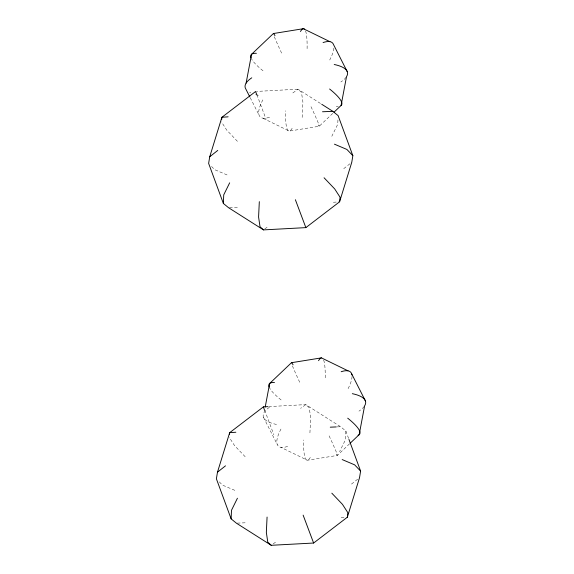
<?xml version="1.0" encoding="UTF-8"?>
<svg xmlns="http://www.w3.org/2000/svg" width="574" height="574" viewBox="0 0 574 574"><rect width="100%" height="100%" fill="white"/><g stroke="black" fill="none" stroke-linecap="round" stroke-linejoin="round"><path stroke-width="0.43" stroke-dasharray="2.87 2.15" d="M337.942 119.93L337.756 124.228L331.815 136.275M268.682 406.6L305.77 404.613L340.619 426.747L345.878 431.045L345.512 439.634L339.571 451.681M302.168 117.44L302.907 102.086L301.472 92.357L298.014 89.2L256.506 91.424M309.924 432.853L310.663 417.499L309.228 407.762L305.77 404.613L300.611 408.344M332.733 113.415L319.23 126.251L289.282 131.087L262.691 118.115M349.552 443.81L337.34 455.426L307.391 460.255L280.794 447.289M343.733 168.677L351.769 162.313M351.489 484.083L359.525 477.726M292.855 92.938L298.014 89.2L321.002 103.801M264.765 228.961L268.632 226.156M273.167 543.901L276.388 541.569M333.372 202.27L338.696 201.876M341.128 517.683L346.452 517.282M229.485 207.716L238.985 207.329M337.168 426.891L340.619 426.747M237.241 523.129L246.741 522.735M227.06 174.927L214.611 169.66L211.024 165.915M234.816 490.332L222.368 485.073L218.78 481.321M237.428 141.333L226.795 130.169L221.449 121.882M245.184 456.739L234.551 445.582L229.205 437.295M250.221 97.695L259.125 115.259M263.466 417.284L277.228 444.427M256.908 94.746L266.114 119.378M264.664 410.152L273.87 434.783M345.878 431.045L348.64 438.55M333.881 48.116A51.717 14.544 -45.7 0 1 329.713 60.019M269.543 117.24A51.717 14.544 -45.7 0 1 262.906 99.768M305.533 30.896A51.717 8 -81.8 0 1 307.09 48.984M292.166 128.267A51.717 8 -81.8 0 1 285.529 110.796M311.008 106.685A51.717 1.607 63.7 0 1 317.644 124.156M281.612 53.095A51.717 1.607 63.7 0 1 274.042 35.975M338.308 106.427A51.717 10.59 28.8 0 1 336.235 106.477M263.021 70.781A51.717 10.59 28.8 0 1 251.312 58.426M346.122 77.239A51.717 15.534 -8 0 1 340.848 81.974M258.408 95.277A51.717 15.534 -8 0 1 253.887 94.1M250.867 92.938A51.717 15.534 -8 0 1 249.597 92.306M352.027 376.458A51.717 14.544 -45.7 0 1 347.815 389.186M287.653 446.407A51.717 14.544 -45.7 0 1 281.016 428.943M323.636 360.063A51.717 8 -81.8 0 1 325.193 378.158M310.276 457.442A51.717 8 -81.8 0 1 303.639 439.971M329.11 435.86A51.717 1.607 63.7 0 1 335.747 453.331M299.721 382.27A51.717 1.607 63.7 0 1 292.152 365.15M281.124 399.949A51.717 10.59 28.8 0 1 269.17 387.005M364.225 406.414A51.717 15.534 -8 0 1 358.951 411.149M276.517 424.451A51.717 15.534 -8 0 1 269.88 406.98"/><path stroke-width="0.86" d="M321.741 104.274L332.863 111.342L338.122 115.632L352.852 155.683L351.769 162.313L339.586 201.811L305.863 227.62L263.48 229.894L228.624 207.752L223.372 203.461L223.731 194.866L229.672 182.819M348.942 439.39L360.608 471.096L359.525 477.726L347.342 517.217L313.619 543.033L271.237 545.3L236.38 523.165L231.128 518.867L231.487 510.279L237.428 498.225M259.319 201.653L258.587 217.008L260.015 226.737L263.48 229.894M267.075 517.059L266.343 532.414L267.771 542.143L271.237 545.3M221.672 119.586L221.901 117.283L255.624 91.474L256.808 94.868M229.507 434.224L229.657 432.696L263.38 406.88L267.8 406.643M339.586 201.811L340.045 197.212L334.692 188.925L324.059 177.761M347.342 517.217L347.801 512.618L342.448 504.331L331.815 493.174M228.115 116.823L221.901 117.283L209.718 156.781L208.635 163.411L223.372 203.461M235.871 432.229L229.657 432.696L217.474 472.187L216.391 478.816L231.128 518.867M246.11 83.122L251.534 54.322L273.389 33.536L303.337 28.7L329.928 41.665M265.202 407.052L269.637 383.489L291.492 362.703L321.44 357.875L348.038 370.84M334.018 112.188L341.085 105.465L346.509 76.665A51.717 15.534 -8 0 0 334.212 64.503M350.197 443.193L359.195 434.64L364.612 405.84A51.717 15.534 -8 0 0 352.314 393.678M209.718 156.781L217.754 150.417M217.474 472.187L225.51 465.83M322.509 111.765L332.863 111.342M330.265 427.178L336.307 426.927M334.427 144.167L346.875 149.434L352.852 155.683M342.183 459.573L354.632 464.84L360.608 471.096M347.256 71.671L333.494 44.528A51.717 14.544 -45.7 0 0 323.076 42.548M249.812 96.898L245.363 88.116A51.717 15.534 -8 0 1 251.771 77.813M351.604 373.703L365.365 400.839M305.863 227.62L295.373 199.716M313.619 543.033L303.129 515.129M263.38 406.88L264.564 410.274M251.06 57.831A51.717 10.59 28.8 0 1 256.384 53.31M329.598 89.006A51.717 10.59 28.8 0 1 341.085 105.465M300.453 31.52A51.717 8 -81.8 0 1 304.536 29.174M273.389 33.536A51.717 1.607 63.7 0 1 274.975 35.631M347.708 418.181A51.717 10.59 28.8 0 1 358.054 435.257M269.17 387.005A51.717 10.59 28.8 0 1 274.494 382.485M341.186 371.722A51.717 14.544 -45.7 0 1 351.927 374.966M318.556 360.687A51.717 8 -81.8 0 1 321.44 357.875M291.492 362.703A51.717 1.607 63.7 0 1 293.084 364.799"/></g></svg>
